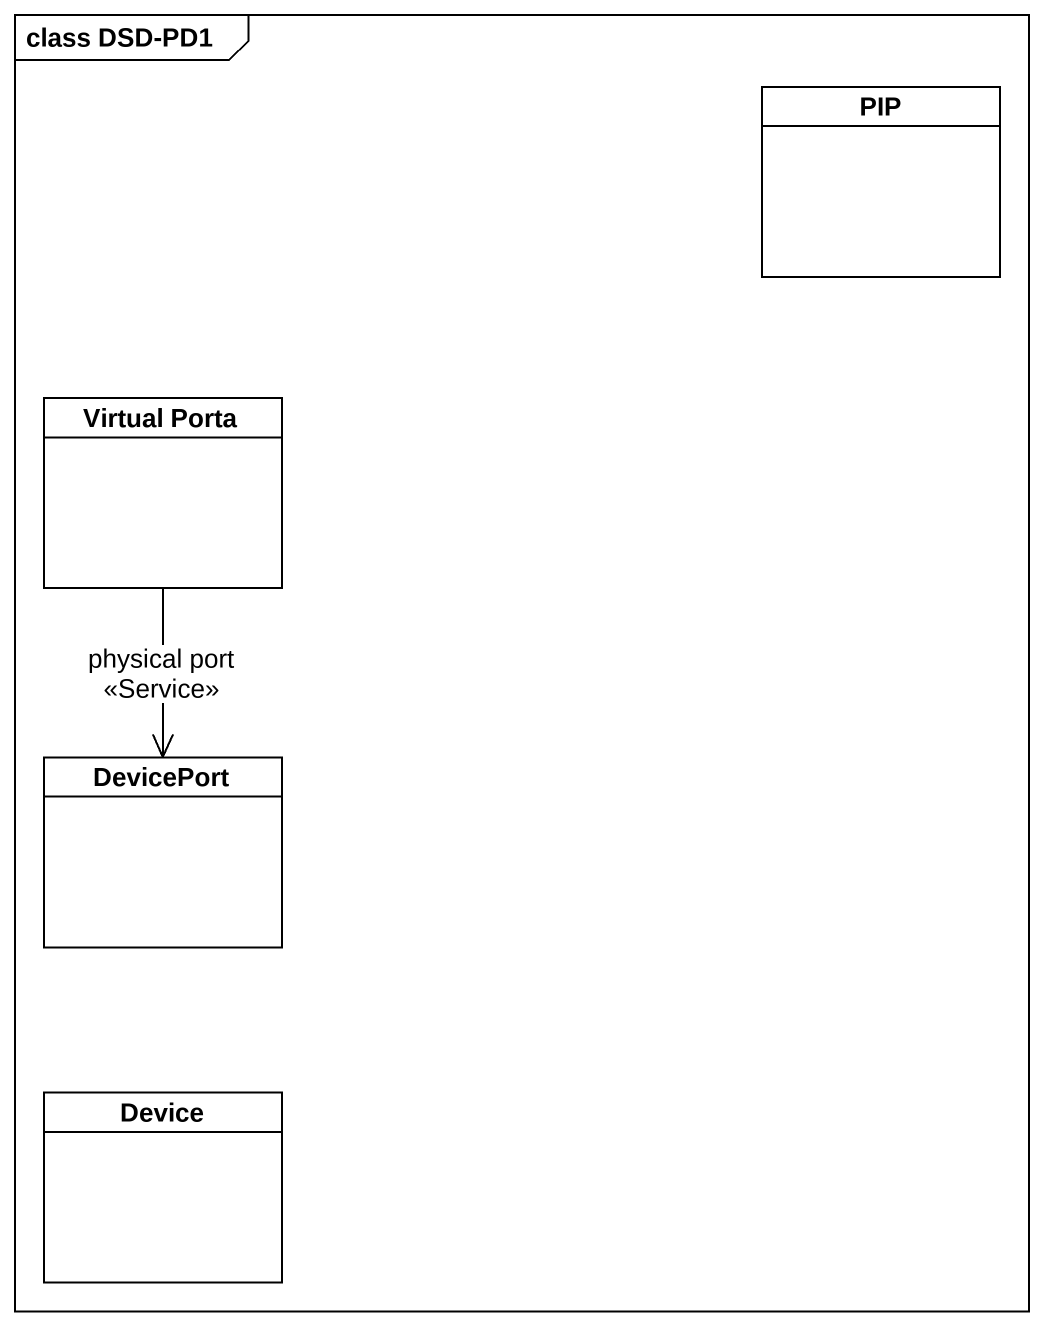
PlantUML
@startuml
mainframe class DSD-PD1
hide circle
hide empty members
class PIP
class "Virtual Porta" as Virtual_Porta
class DevicePort
class Device
Virtual_Porta --> DevicePort : physical port\n<<Service>>
@enduml
